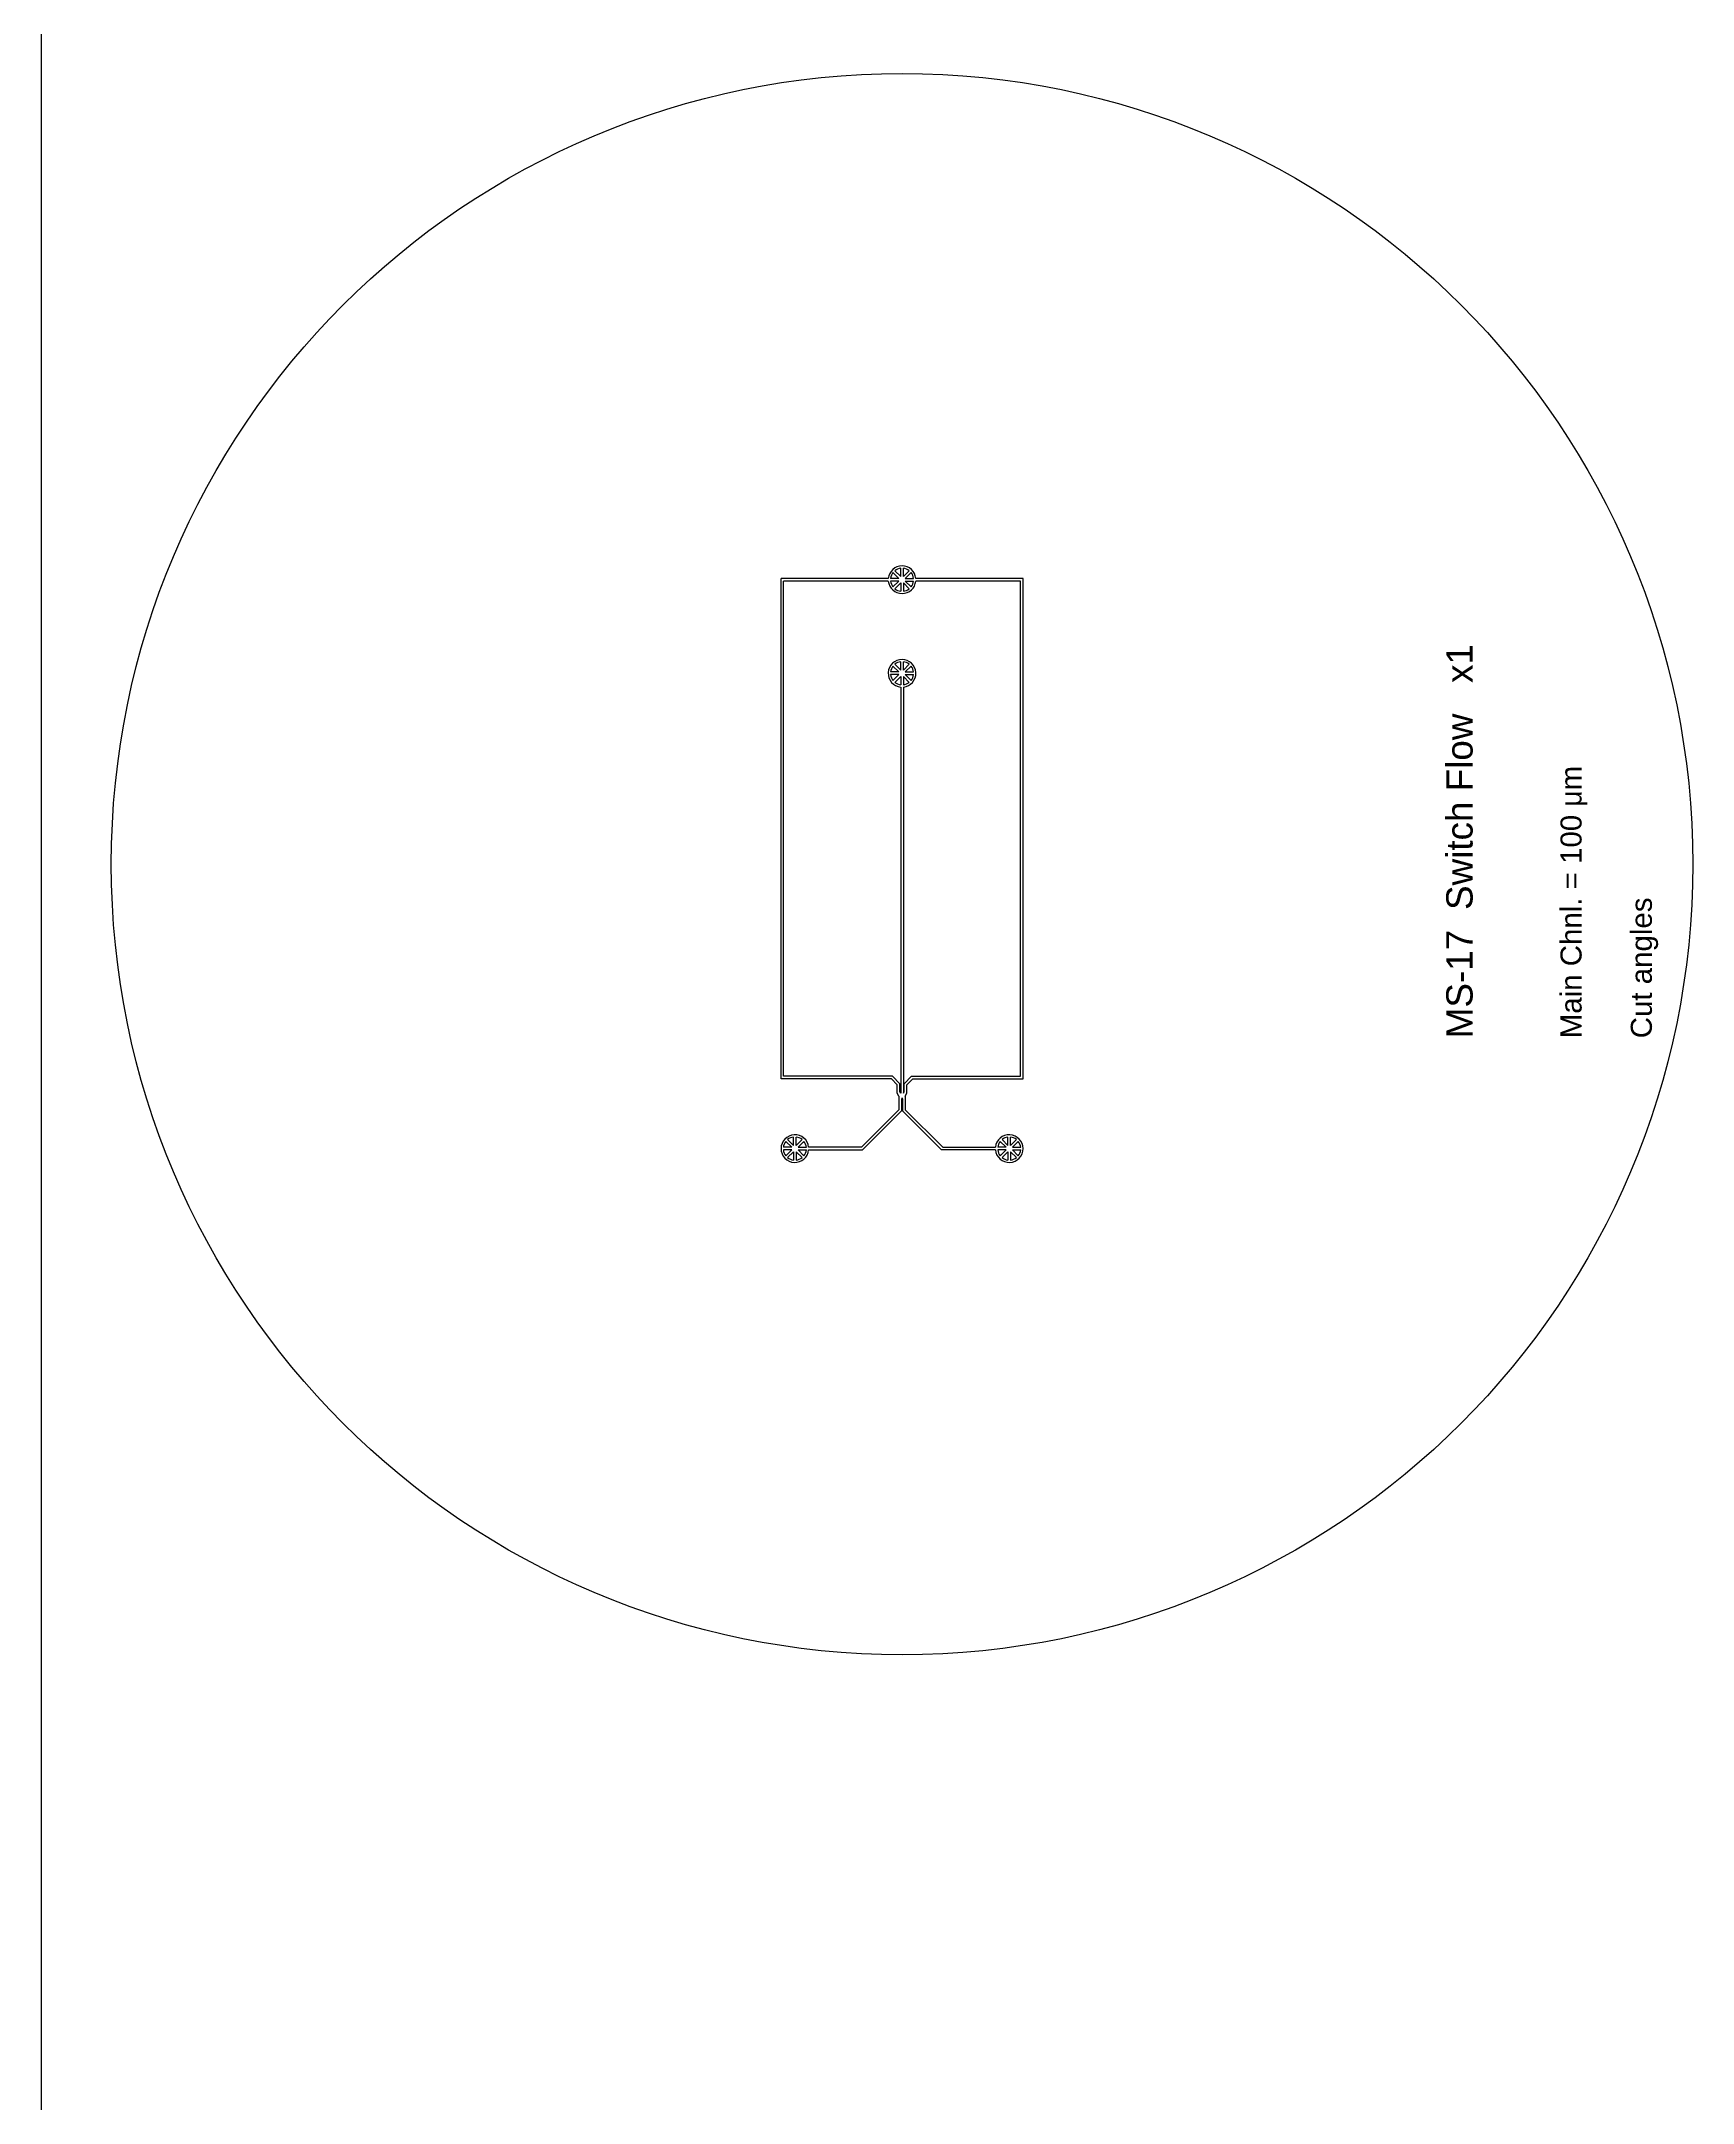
# Model space of a CAD drawing. Header units: millimetres. Extents: x 0 to 225000, y 0 to 300000.
# Drawn here: x 0 to 62659, y 177323 to 255549 of the extents above; entities that cross this region are included whole.
import ezdxf

# ---------------------------------------------------------------- set-up
doc = ezdxf.new("R2010")
doc.units = ezdxf.units.MM
doc.layers.add('CLEAR', color=150, linetype='Continuous')
doc.layers.add('MASK', color=10, linetype='Continuous')
doc.styles.get("Standard").update_dxf_attribs({"font": 'arial.ttf'})

msp = doc.modelspace()

# ---------------------------------------------------------------- linework, layer by layer
msp.add_circle((32659, 224323), 30000)
at = {"layer": 'CLEAR'}
for p, q in [((28067, 216175), (28067, 235165)), ((32137, 235165), (28067, 235165)), ((28167, 216275), (28167, 235065)), ((32137, 235065), (28167, 235065)), ((37251, 235165), (33182, 235165)), ((37151, 235065), (33182, 235065)), ((37151, 216275), (37151, 235065)), ((37251, 216175), (37251, 235165)), ((32609, 231043), (32609, 215633)), ((32709, 231043), (32709, 215633)), ((32255, 216175), (28067, 216175)), ((32296, 216275), (28167, 216275)), ((32479, 215951), (32255, 216175)), ((32579, 215993), (32296, 216275)), ((32479, 215633), (32479, 215951)), ((32579, 215693), (32579, 215993)), ((32739, 215993), (33022, 216275)), ((32739, 215693), (32739, 215993)), ((32839, 215951), (33064, 216175)), ((32839, 215633), (32839, 215951)), ((33022, 216275), (37151, 216275)), ((33064, 216175), (37251, 216175)), ((32539, 215513), (32479, 215633)), ((32539, 215513), (32539, 215004)), ((32599, 215633), (32579, 215693)), ((32609, 215633), (32599, 215633)), ((32659, 215453), (32639, 215393)), ((32639, 215393), (32639, 214963)), ((32659, 215453), (32679, 215393)), ((32659, 215453), (32659, 215453)), ((32679, 215393), (32679, 214963)), ((32709, 215633), (32719, 215633)), ((32719, 215633), (32739, 215693)), ((32779, 215513), (32839, 215633)), ((32779, 215513), (32779, 215004)), ((32539, 215004), (31115, 213580)), ((32639, 214963), (31156, 213480)), ((32679, 214963), (34162, 213480)), ((32779, 215004), (34203, 213580)), ((31115, 213580), (29115, 213580)), ((34203, 213580), (36203, 213580)), ((29115, 213480), (31156, 213480)), ((36203, 213480), (34162, 213480))]:
    msp.add_line(p, q, dxfattribs=at)
for centre, start, end in [((32659, 235115), 5.46502, 174.53498), ((32659, 235115), 185.46502, 354.53498), ((32659, 231565), 275.46502, 264.53498), ((28592, 213530), 5.46502, 354.53498), ((36726, 213530), 185.46502, 174.53498)]:
    msp.add_arc(centre, 525, start, end, dxfattribs=at)
at = {"layer": 'MASK'}
for p, q in [((0, 300000), (0, 0)), ((32609, 235236), (32609, 235552)), ((32709, 235236), (32709, 235552)), ((32539, 235165), (32223, 235165)), ((32539, 235065), (32223, 235065)), ((32539, 235165), (32315, 235389)), ((32539, 235065), (32315, 234842)), ((32609, 235236), (32386, 235459)), ((32609, 234995), (32386, 234771)), ((32609, 234995), (32609, 234679)), ((32709, 235236), (32933, 235459)), ((32709, 234995), (32933, 234771)), ((32709, 234995), (32709, 234679)), ((32780, 235165), (33003, 235389)), ((32780, 235165), (33096, 235165)), ((32780, 235065), (33003, 234842)), ((32780, 235065), (33096, 235065)), ((32539, 231615), (32223, 231615)), ((32539, 231615), (32315, 231839)), ((32609, 231686), (32386, 231909)), ((32609, 231686), (32609, 232002)), ((32709, 231686), (32709, 232002)), ((32709, 231686), (32933, 231909)), ((32780, 231615), (33003, 231839)), ((32780, 231615), (33096, 231615)), ((32539, 231515), (32223, 231515)), ((32539, 231515), (32315, 231292)), ((32609, 231445), (32386, 231221)), ((32609, 231445), (32609, 231129)), ((32709, 231445), (32933, 231221)), ((32709, 231445), (32709, 231129)), ((32780, 231515), (33003, 231292)), ((32780, 231515), (33096, 231515)), ((28472, 213580), (28156, 213580)), ((28472, 213580), (28249, 213803)), ((28543, 213650), (28319, 213874)), ((28543, 213650), (28543, 213966)), ((28642, 213650), (28642, 213966)), ((28642, 213650), (28866, 213874)), ((28713, 213580), (28936, 213803)), ((28713, 213580), (29029, 213580)), ((36606, 213580), (36290, 213580)), ((36606, 213580), (36382, 213803)), ((36676, 213650), (36453, 213874)), ((36676, 213650), (36676, 213966)), ((36776, 213650), (36776, 213966)), ((36776, 213650), (36999, 213874)), ((36847, 213580), (37070, 213803)), ((36847, 213580), (37163, 213580)), ((28472, 213480), (28156, 213480)), ((28472, 213480), (28249, 213256)), ((28543, 213409), (28319, 213186)), ((28543, 213409), (28543, 213093)), ((28642, 213409), (28866, 213186)), ((28642, 213409), (28642, 213093)), ((28713, 213480), (28936, 213256)), ((28713, 213480), (29029, 213480)), ((36606, 213480), (36290, 213480)), ((36606, 213480), (36382, 213256)), ((36676, 213409), (36453, 213186)), ((36676, 213409), (36676, 213093)), ((36776, 213409), (36999, 213186)), ((36776, 213409), (36776, 213093)), ((36847, 213480), (37070, 213256)), ((36847, 213480), (37163, 213480))]:
    msp.add_line(p, q, dxfattribs=at)
for centre, start, end in [((32659, 235115), 96.52417, 128.47583), ((32659, 235115), 51.52417, 83.47583), ((32659, 235115), 141.52417, 173.47583), ((32659, 235115), 186.52417, 218.47583), ((32659, 235115), 231.52417, 263.47583), ((32659, 235115), 276.52417, 308.47583), ((32659, 235115), 6.52417, 38.47583), ((32659, 235115), 321.52417, 353.47583), ((32659, 231565), 141.52417, 173.47583), ((32659, 231565), 96.52417, 128.47583), ((32659, 231565), 51.52417, 83.47583), ((32659, 231565), 6.52417, 38.47583), ((32659, 231565), 186.52417, 218.47583), ((32659, 231565), 231.52417, 263.47583), ((32659, 231565), 276.52417, 308.47583), ((32659, 231565), 321.52417, 353.47583), ((28592, 213530), 141.52417, 173.47583), ((28592, 213530), 96.52417, 128.47583), ((28592, 213530), 51.52417, 83.47583), ((28592, 213530), 6.52417, 38.47583), ((36726, 213530), 141.52417, 173.47583), ((36726, 213530), 96.52417, 128.47583), ((36726, 213530), 51.52417, 83.47583), ((36726, 213530), 6.52417, 38.47583), ((28592, 213530), 186.52417, 218.47583), ((28592, 213530), 231.52417, 263.47583), ((28592, 213530), 276.52417, 308.47583), ((28592, 213530), 321.52417, 353.47583), ((36726, 213530), 186.52417, 218.47583), ((36726, 213530), 231.52417, 263.47583), ((36726, 213530), 276.52417, 308.47583), ((36726, 213530), 321.52417, 353.47583)]:
    msp.add_arc(centre, 439, start, end, dxfattribs=at)

# ---------------------------------------------------------------- texts
at = {"layer": 'CLEAR', "insert": (57328, 217716), "char_height": 280, "attachment_point": 4, "rotation": 90}
msp.add_mtext_dynamic_manual_height_columns('{\\H3.5714x;MS-17^I Switch Flow   x1\\P\\H0.8x;  \\P\\H0.50001x; \\H1.9999x;\\PMain Chnl. = 100 \\fSymbol|b0|i0|c2|p18;m\\fArial|b0|i0|c0|p34;m\\P\\PCut angles}', width=14894.52, gutter_width=12.5, heights=[7482], dxfattribs=at)

doc.saveas('drawing.dxf')
